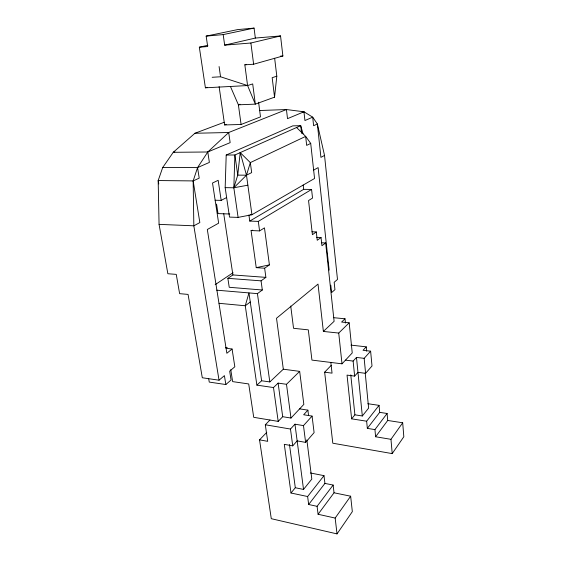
<?xml version="1.0" encoding="UTF-8"?>
<svg xmlns="http://www.w3.org/2000/svg" width="562" height="562" viewBox="0 0 562 562"><rect width="100%" height="100%" fill="white"/><g stroke="black" fill="none" stroke-linecap="round" stroke-linejoin="round"><path stroke-width="0.84" d="M296.574 127.511L305.658 136.39L310.709 143.394L314.558 178.484L251.938 214.719L238.098 217.396L229.514 217.101L225.165 187.652L226.205 155.042L292.781 125.867L300.719 125.663L303.058 133.875M230.427 86.471L238.393 104.82L255.331 104.132L274.551 97.17L276.806 76.2L274.649 58.286M225.165 187.652L233.834 187.778L246.486 175.182L251.678 172.611L250.322 162.615L240.22 152.611L237.747 175.126L233.834 187.778L238.098 217.396M224.203 122.277L194.93 133.264L173.251 152.309L162.685 167.553L158.175 180.55L159.067 224.364L167.855 273.736L176.257 274.375L179.622 293.659L188.073 294.411L202.299 377.762L219.04 380.2L193.834 225.812L193.159 180.915L197.557 167.595L207.785 151.986L228.706 132.506L286.437 109.548L303.958 111.789L312.69 117.149L317.368 123.984L324.527 155.421L337.488 279.454L334.165 282.286L334.945 289.662L331.587 292.584L330.786 285.159M266.767 432.354L259.546 439.856L271.284 518.691L337.024 533.9L352.332 511.638L350.646 496.204L334.032 492.79L318.085 514.272L335.156 518.059L350.646 496.204M331.201 365.37L324.646 372.184L332.802 443.221L392.213 453.611L403.825 436.73L402.687 422.786L387.71 420.46L375.613 436.765L390.969 439.322L402.687 422.786M317.087 506.327L333.133 485.055L324.927 483.404L308.664 504.5L317.087 506.327L318.085 514.272M374.938 429.607L387.099 413.477L379.687 412.36L367.344 428.377L374.938 429.607L375.613 436.765M308.664 504.5L307.632 496.534L323.993 475.649L310.343 472.965M367.344 428.377L366.642 421.205L379.048 405.357L367.843 403.713M307.632 496.534L290.997 493.014L295.31 487.732L303.529 489.439L311.819 479.084L306.852 439.906M366.642 421.205L351.622 418.838L354.889 414.833L362.321 415.985L368.616 408.117L365.209 372.796M290.997 493.014L284.295 444.338L292.732 445.863L297.15 440.882L305.616 442.385L314.102 432.621L312.072 416.091L303.663 414.749L307.892 410.155L299.63 408.862M351.622 418.838L347.042 375.114L354.643 376.104L357.973 372.36L365.602 373.337L372.002 365.974L370.625 351.173L363.045 350.302L366.241 346.831L350.885 345.117M305.616 442.385L303.48 425.61L312.072 416.091M365.602 373.337L364.162 358.338L370.625 351.173M292.732 445.863L290.484 429.052L294.959 424.191L303.48 425.61M354.643 376.104L353.126 361.071L356.484 357.425L364.162 358.338M230.757 369.691L232.633 381.612L248.713 383.951L253.715 417.313L278.197 421.395L282.7 416.702L290.983 418.058L303.838 404.394L299.672 371.37L283.318 369.206L269.816 381.928L261.611 380.762L256.883 385.132L245.264 305.763L248.966 292.914L261.611 380.762M290.73 306.065L293.54 328.306L308.313 329.859L311.938 360.094L342.005 363.825L352.233 352.95L349.178 322.806L341.605 322.061L345.019 318.78L345.461 323.038M259.546 439.856L267.709 441.332L265.306 424.76L269.95 420.018M256.883 385.132L273.49 387.548L278.113 383.108L286.494 384.296L299.672 371.37M283.318 369.206L276.518 318.247L318.015 284.084L323.375 331.44L338.731 333.055L349.178 322.806M323.375 331.44L334.109 321.323L325.644 242.967L321.401 242.756M208.72 378.886L209.254 382.09L225.84 384.541L231.066 379.996L229.668 371.159L234.832 366.768L232.078 349.016L225.987 348.264M219.04 380.2L224.407 375.634L225.84 384.541M232.078 349.016L226.851 353.266L207.322 229.493L218.646 223.17L212.52 183.015L218.161 180.311L221.175 200.374L215.113 200.234M250.273 302.012L245.264 305.763L219.047 303.311M216.728 290.182L257.431 293.631L262.321 289.999L261.056 280.852L265.882 277.368L264.646 268.222L269.409 264.878L264.47 227.877L259.581 230.905L251.066 230.539L256.237 267.653L264.646 268.222M325.644 242.967L321.935 245.72L321.035 237.522L316.687 237.326M321.035 237.522L317.235 240.269L316.308 231.951L311.98 231.769M316.308 231.951L312.416 234.684L308.552 200.55L312.535 198.077L311.573 189.457L303.67 189.338L249.753 221.07L248.903 215M262.321 289.999L229.226 287.287L227.863 278.33L232.9 274.944L265.882 277.368M215.176 284.667L233.061 272.711M249.753 221.07L258.295 221.386L311.573 189.457M313.624 170.124L318.12 167.609L329.17 270.153M324.527 155.421L320.909 157.367L317.368 123.984L313.61 125.705L312.69 117.149L304.934 120.542L303.958 111.789L302.216 111.845M221.175 200.374L226.627 197.55M310.709 143.394L306.662 145.396L305.658 136.39L250.322 162.615L246.486 175.182L251.938 214.719L250.209 214.663M158.772 183.943L158.175 180.55L193.159 180.915L199.215 178.14L197.557 167.595L209.38 162.418L207.785 151.986L230.153 142.636L228.706 132.506L194.93 133.264M303.958 111.789L287.519 118.659L286.437 109.548L259.454 110.531M174.852 151.677L173.251 152.309L207.785 151.986M219.11 86.604L224.624 124.94L241.091 124.483L260.487 116.882L258.597 102.221M224.624 124.94L226.212 124.335M240.03 104.244L238.393 104.82L241.091 124.483M207.877 45.297L199.334 47.208L205.404 87.805L247.582 85.557L252.696 83.921L255.331 104.132L247.582 85.557L244.835 64.82L246.528 64.349M276.806 76.2L272.17 77.682L274.551 97.17M205.404 87.805L207.069 87.307M244.835 64.82L253.624 64.223L282.883 55.982L280.543 35.933L255.338 38.068L224.66 45.143L223.191 34.598L254.073 28.1L255.338 38.068M224.66 45.143L250.884 43.007L280.543 35.933M256.237 267.653L269.409 264.878M199.334 47.208L207.68 46.527L206.156 36.108L237.677 29.596L254.073 28.1M251.066 230.539L252.745 230.209M247.863 185.193L233.834 187.778L234.895 154.979L300.719 125.663L301.583 133.313M206.156 36.108L223.191 34.598M280.354 56.158L282.883 55.982M212.176 77.282L220.543 76.776L247.582 85.557M226.205 155.042L234.895 154.979L237.747 175.126L246.486 175.182L240.22 152.611M162.685 167.553L197.557 167.595M229.753 213.996L218.014 213.609L216.56 204.069M159.067 224.364L193.834 225.812L199.84 222.573L193.159 180.915M227.863 278.33L261.056 280.852M333.673 317.692L345.019 318.78M345.475 360.144L353.126 361.071M225.601 347.337L227.28 347.541M324.646 372.184L332.044 373.147L330.849 362.427M265.306 424.76L290.484 429.052M223.676 213.363L232.9 274.944M219.082 66.548L220.543 76.776M257.431 293.631L269.816 381.928M273.49 387.548L278.197 421.395M278.113 383.108L282.7 416.702M289.479 444.577L295.31 487.732M258.295 221.386L259.581 230.905M286.494 384.296L290.983 418.058M294.959 424.191L303.529 489.439M250.884 43.007L253.624 64.223M307.892 410.155L308.538 415.311M323.993 475.649L324.927 483.404M335.156 518.059L337.024 533.9M333.133 485.055L334.032 492.79M303.171 185.017L303.67 189.338M338.731 333.055L342.005 363.825M350.772 374.868L354.889 414.833M356.484 357.425L362.321 415.985M366.241 346.831L366.649 351.138M379.048 405.357L379.687 412.36M390.969 439.322L392.213 453.611M387.099 413.477L387.71 420.46"/></g></svg>
